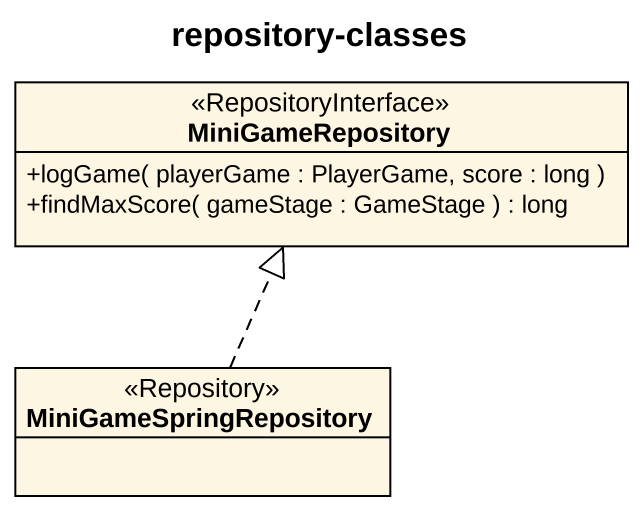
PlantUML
@startuml
title repository-classes
hide circle
hide empty members
skinparam classAttributeIconSize 0
interface MiniGameRepository <<RepositoryInterface>> {
  +logGame( playerGame : PlayerGame, score : long )
  +findMaxScore( gameStage : GameStage ) : long
}
class MiniGameSpringRepository <<Repository>>
MiniGameSpringRepository .up.|> MiniGameRepository
@enduml
